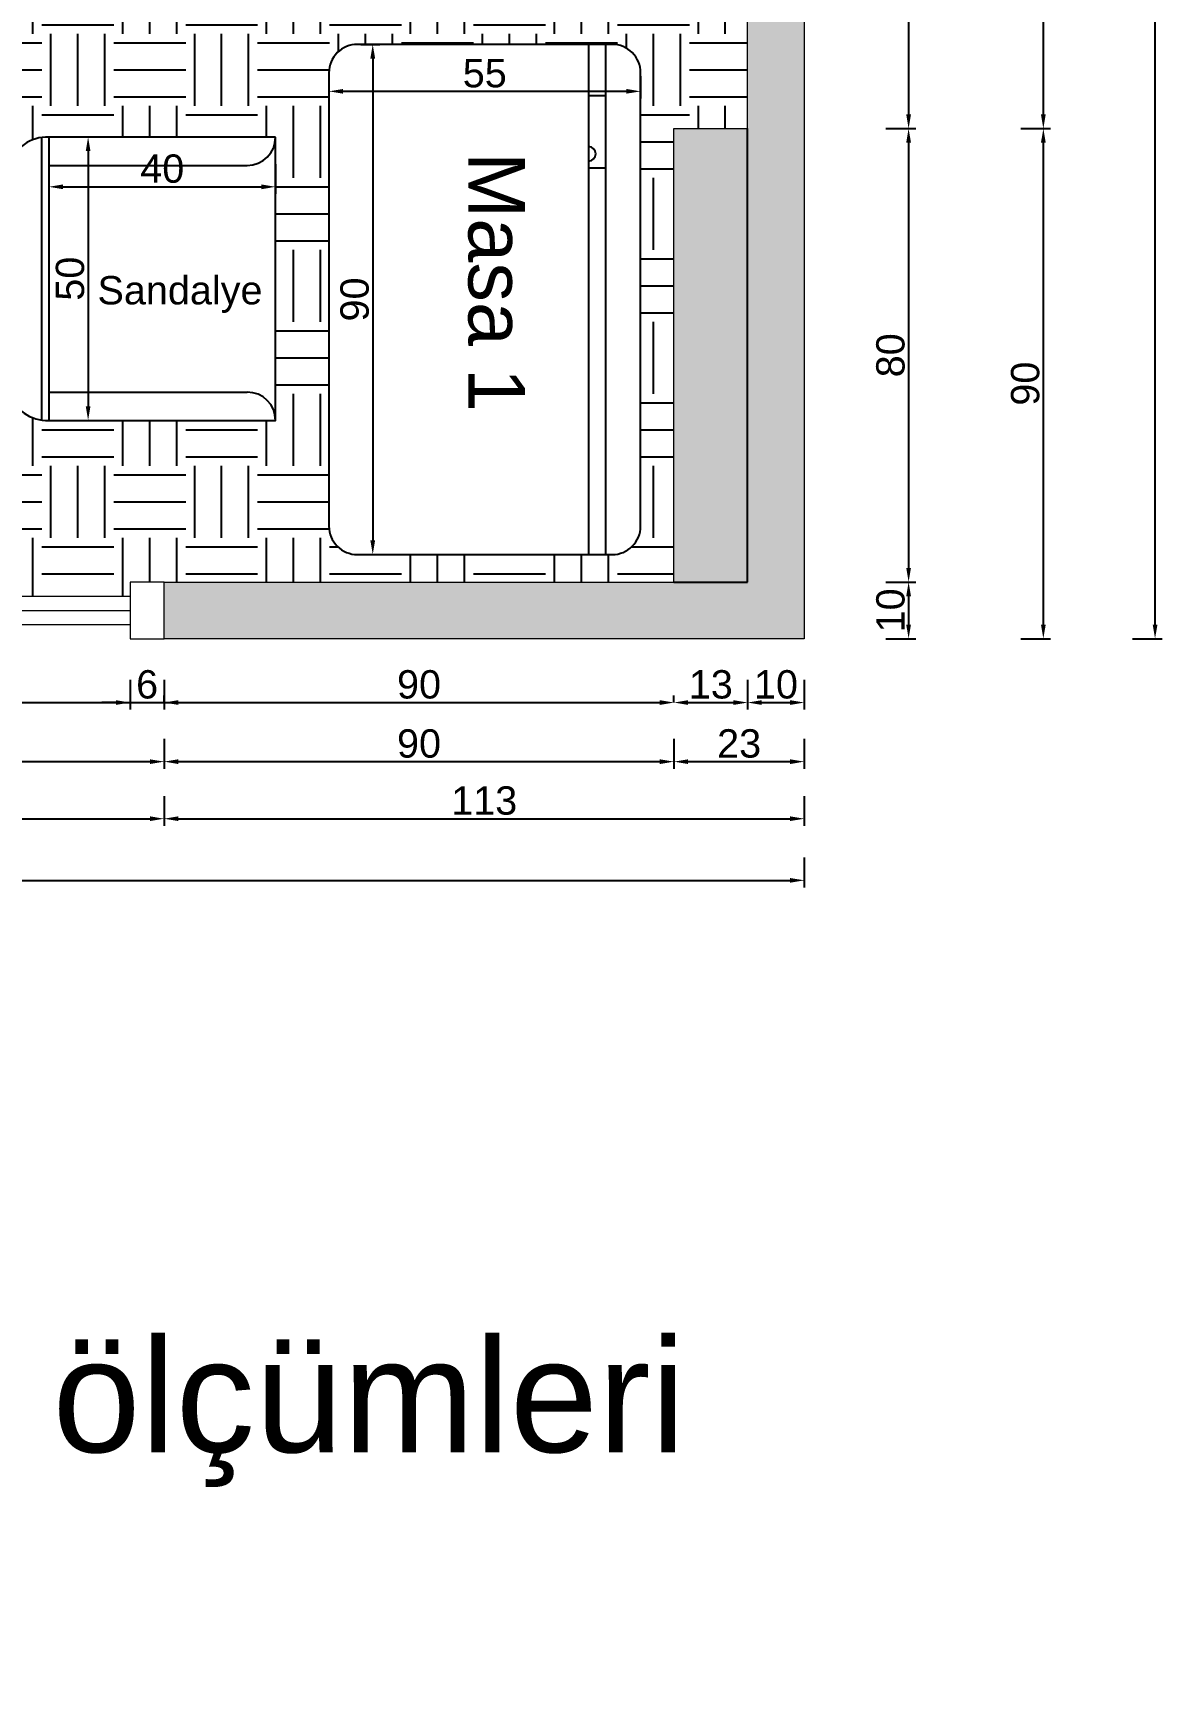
# Model space of a CAD drawing. Header units: centimetres. Extents: x 1662 to 2826, y 766 to 2039.
# Drawn here: x 2449.5 to 2648.9, y 766.4 to 1056.3 of the extents above; entities that cross this region are included whole.
import ezdxf

# ---------------------------------------------------------------- set-up
doc = ezdxf.new("R2010")
doc.units = ezdxf.units.CM
for name, color, linetype, lineweight in [('duvarlar', 7, 'Continuous', 15), ('pencere', 200, 'Continuous', 9), ('yazılar', 7, 'Continuous', 5), ('ölçü', 20, 'Continuous', 5)]:
    doc.layers.add(name, color=color, linetype=linetype, lineweight=lineweight)
for name, color, linetype in [('hatch', 251, 'Continuous'), ('kolon-hatch', 251, 'Continuous'), ('tefriş', 7, 'Continuous')]:
    doc.layers.add(name, color=color, linetype=linetype)
doc.styles.get("Standard").update_dxf_attribs({"font": 'arial.ttf'})
doc.dimstyles.new('ISO-25', dxfattribs={"dimtxt": 5, "dimasz": 2.5, "dimexe": 1.25, "dimexo": 0.625, "dimtad": 1, "dimtxsty": 'Standard', "dimcen": 2.5, "dimadec": 0, "dimazin": 0, "dimtfac": 1, "dimtmove": 0, "dimatfit": 3, "dimfxl": 4, "dimfxlon": 1, "dimarcsym": 0})

# ---------------------------------------------------------------- blocks, each defined once
blk = doc.blocks.new('pencere')
at = {"layer": 'pencere'}
for p, q in [((0, -2.5), (125, -2.5)), ((0, -5), (125, -5)), ((0, -7.5), (125, -7.5))]:
    blk.add_line(p, q, dxfattribs=at)
for points in [[(-6, 0), (-6, -10), (0, -10), (0, 0), (-6, 0)], [(131, 0), (125, 0), (125, -10), (131, -10), (131, 0)]]:
    blk.add_lwpolyline(points, dxfattribs=at)
blk = doc.blocks.new('masa1')
at = {"layer": 'tefriş'}
for p, q in [((18.32, 45), (18.32, -45)), ((21.31, 45), (21.31, -45)), ((18.32, 36), (21.31, 36)), ((21.31, 36), (21.31, 23.14)), ((21.31, 23.14), (18.32, 23.14))]:
    blk.add_line(p, q, dxfattribs=at)
blk.add_lwpolyline([(-27.5, 40), (-27.5, -40, 0.414214), (-22.5, -45), (22.5, -45, 0.414214), (27.5, -40), (27.5, 40, 0.414214), (22.5, 45), (-22.5, 45, 0.414214)], format="xyb", close=True, dxfattribs=at)
blk.add_arc((18.32, 25.69), 1.27, 270, 90, dxfattribs=at)
blk = doc.blocks.new('sandalye')
at = {"layer": 'tefriş'}
for p, q in [((-1.29, 24.93), (-1.29, -24.93)), ((40, 25), (0, 25)), ((0, 25), (0, -25)), ((40, 25), (40, 25)), ((-7.1, 20), (-7.1, -20)), ((0, 20), (35, 20)), ((0, -20), (35, -20)), ((40, -25), (40, -25))]:
    blk.add_line(p, q, dxfattribs=at)
blk.add_lwpolyline([(0, -25), (40, -25), (40, 25)], dxfattribs=at)
for centre, radius, start, end in [((-0.27, 17.83), 7.17, 87.8767, 162.4221), ((35, 25), 5, 270, 0), ((-0.27, -17.83), 7.17, 197.5779, 272.1233), ((35, -25), 5, 0, 90)]:
    blk.add_arc(centre, radius, start, end, dxfattribs=at)
blk = doc.blocks.new('*D133')
at = {"layer": 'Defpoints', "color": 0, "transparency": 16777216}
for p in [(2506.8, 1054.25), (2506.8, 964.25), (2509.53, 964.25)]:
    blk.add_point(p, dxfattribs=at)
at = {"layer": 'ölçü', "color": 0, "lineweight": -2, "transparency": 16777216}
for p, q in [((2507.43, 1054.25), (2510.78, 1054.25)), ((2509.53, 1051.75), (2509.53, 966.75)), ((2507.43, 964.25), (2510.78, 964.25))]:
    blk.add_line(p, q, dxfattribs=at)
at = {"layer": 'ölçü', "color": 0, "transparency": 16777216}
for points in [[(2509.11, 1051.75), (2509.95, 1051.75), (2509.53, 1054.25)], [(2509.11, 966.75), (2509.95, 966.75), (2509.53, 964.25)]]:
    blk.add_solid(points, dxfattribs=at)
at = {"layer": 'ölçü', "color": 0, "transparency": 16777216, "insert": (2506.35, 1009.25), "char_height": 5, "attachment_point": 5, "rotation": 90}
blk.add_mtext('90', dxfattribs=at)
blk = doc.blocks.new('*D134')
at = {"layer": 'Defpoints', "color": 0, "transparency": 16777216}
for p in [(2501.8, 1049.25), (2556.8, 1049.25), (2501.8, 1045.96)]:
    blk.add_point(p, dxfattribs=at)
at = {"layer": 'ölçü', "color": 0, "lineweight": -2, "transparency": 16777216}
for p, q in [((2501.8, 1048.62), (2501.8, 1044.71)), ((2556.8, 1048.62), (2556.8, 1044.71)), ((2554.3, 1045.96), (2504.3, 1045.96))]:
    blk.add_line(p, q, dxfattribs=at)
at = {"layer": 'ölçü', "color": 0, "transparency": 16777216}
for points in [[(2504.3, 1046.38), (2504.3, 1045.55), (2501.8, 1045.96)], [(2554.3, 1046.38), (2554.3, 1045.55), (2556.8, 1045.96)]]:
    blk.add_solid(points, dxfattribs=at)
at = {"layer": 'ölçü', "color": 0, "transparency": 16777216, "insert": (2529.3, 1049.13), "char_height": 5, "attachment_point": 5}
blk.add_mtext('55', dxfattribs=at)
blk = doc.blocks.new('*D135')
at = {"layer": 'Defpoints', "color": 0, "transparency": 16777216}
for p in [(2456.13, 1037.91), (2456.13, 987.91), (2459.29, 987.91)]:
    blk.add_point(p, dxfattribs=at)
at = {"layer": 'ölçü', "color": 0, "lineweight": -2, "transparency": 16777216}
for p, q in [((2456.75, 1037.91), (2460.54, 1037.91)), ((2459.29, 1035.41), (2459.29, 990.41)), ((2456.75, 987.91), (2460.54, 987.91))]:
    blk.add_line(p, q, dxfattribs=at)
at = {"layer": 'ölçü', "color": 0, "transparency": 16777216}
for points in [[(2458.88, 1035.41), (2459.71, 1035.41), (2459.29, 1037.91)], [(2458.88, 990.41), (2459.71, 990.41), (2459.29, 987.91)]]:
    blk.add_solid(points, dxfattribs=at)
at = {"layer": 'ölçü', "color": 0, "transparency": 16777216, "insert": (2456.12, 1012.91), "char_height": 5, "attachment_point": 5, "rotation": 90}
blk.add_mtext('50', dxfattribs=at)
blk = doc.blocks.new('*D136')
at = {"layer": 'Defpoints', "color": 0, "transparency": 16777216}
for p in [(2452.38, 1037.91), (2492.38, 1037.91), (2492.38, 1029.12)]:
    blk.add_point(p, dxfattribs=at)
at = {"layer": 'ölçü', "color": 0, "lineweight": -2, "transparency": 16777216}
for p, q in [((2452.38, 1033.12), (2452.38, 1027.87)), ((2492.38, 1033.12), (2492.38, 1027.87)), ((2454.88, 1029.12), (2489.88, 1029.12))]:
    blk.add_line(p, q, dxfattribs=at)
at = {"layer": 'ölçü', "color": 0, "transparency": 16777216}
for points in [[(2454.88, 1029.54), (2454.88, 1028.7), (2452.38, 1029.12)], [(2489.88, 1029.54), (2489.88, 1028.7), (2492.38, 1029.12)]]:
    blk.add_solid(points, dxfattribs=at)
at = {"layer": 'ölçü', "color": 0, "transparency": 16777216, "insert": (2472.38, 1032.3), "char_height": 5, "attachment_point": 5}
blk.add_mtext('40', dxfattribs=at)
blk = doc.blocks.new('*D162')
at = {"layer": 'Defpoints', "color": 0, "transparency": 16777216}
for p in [(2341.7, 949.4), (2466.7, 949.4), (2466.7, 938.14)]:
    blk.add_point(p, dxfattribs=at)
at = {"layer": 'ölçü', "color": 0, "lineweight": -2, "transparency": 16777216}
for p, q in [((2341.7, 942.14), (2341.7, 936.89)), ((2466.7, 942.14), (2466.7, 936.89)), ((2344.2, 938.14), (2464.2, 938.14))]:
    blk.add_line(p, q, dxfattribs=at)
at = {"layer": 'ölçü', "color": 0, "transparency": 16777216}
for points in [[(2344.2, 938.56), (2344.2, 937.73), (2341.7, 938.14)], [(2464.2, 938.56), (2464.2, 937.73), (2466.7, 938.14)]]:
    blk.add_solid(points, dxfattribs=at)
at = {"layer": 'ölçü', "color": 0, "transparency": 16777216, "insert": (2404.2, 941.32), "char_height": 5, "attachment_point": 5}
blk.add_mtext('125', dxfattribs=at)
blk = doc.blocks.new('*D163')
at = {"layer": 'Defpoints', "color": 0, "transparency": 16777216}
for p in [(2466.7, 949.4), (2472.7, 949.4), (2472.7, 938.14)]:
    blk.add_point(p, dxfattribs=at)
at = {"layer": 'ölçü', "color": 0, "lineweight": -2, "transparency": 16777216}
for p, q in [((2466.7, 942.14), (2466.7, 936.89)), ((2472.7, 942.14), (2472.7, 936.89)), ((2464.2, 938.14), (2461.7, 938.14)), ((2466.7, 938.14), (2472.7, 938.14)), ((2475.2, 938.14), (2477.7, 938.14))]:
    blk.add_line(p, q, dxfattribs=at)
at = {"layer": 'ölçü', "color": 0, "transparency": 16777216}
for points in [[(2464.2, 938.56), (2464.2, 937.73), (2466.7, 938.14)], [(2475.2, 938.56), (2475.2, 937.73), (2472.7, 938.14)]]:
    blk.add_solid(points, dxfattribs=at)
at = {"layer": 'ölçü', "color": 0, "transparency": 16777216, "insert": (2469.7, 941.32), "char_height": 5, "attachment_point": 5}
blk.add_mtext('6', dxfattribs=at)
blk = doc.blocks.new('*D167')
at = {"layer": 'Defpoints', "color": 0, "transparency": 16777216}
for p in [(2472.7, 938.14), (2562.7, 938.14), (2562.7, 938.14)]:
    blk.add_point(p, dxfattribs=at)
at = {"layer": 'ölçü', "color": 0, "lineweight": -2, "transparency": 16777216}
for p, q in [((2472.7, 938.14), (2472.7, 939.39)), ((2562.7, 938.14), (2562.7, 939.39)), ((2475.2, 938.14), (2560.2, 938.14))]:
    blk.add_line(p, q, dxfattribs=at)
at = {"layer": 'ölçü', "color": 0, "transparency": 16777216}
for points in [[(2475.2, 938.56), (2475.2, 937.73), (2472.7, 938.14)], [(2560.2, 938.56), (2560.2, 937.73), (2562.7, 938.14)]]:
    blk.add_solid(points, dxfattribs=at)
at = {"layer": 'ölçü', "color": 0, "transparency": 16777216, "insert": (2517.7, 941.32), "char_height": 5, "attachment_point": 5}
blk.add_mtext('90', dxfattribs=at)
blk = doc.blocks.new('*D170')
at = {"layer": 'Defpoints', "color": 0, "transparency": 16777216}
for p in [(2335.7, 949.4), (2472.7, 949.4), (2472.7, 927.72)]:
    blk.add_point(p, dxfattribs=at)
at = {"layer": 'ölçü', "color": 0, "lineweight": -2, "transparency": 16777216}
for p, q in [((2335.7, 931.72), (2335.7, 926.47)), ((2472.7, 931.72), (2472.7, 926.47)), ((2338.2, 927.72), (2470.2, 927.72))]:
    blk.add_line(p, q, dxfattribs=at)
at = {"layer": 'ölçü', "color": 0, "transparency": 16777216}
for points in [[(2338.2, 928.13), (2338.2, 927.3), (2335.7, 927.72)], [(2470.2, 928.13), (2470.2, 927.3), (2472.7, 927.72)]]:
    blk.add_solid(points, dxfattribs=at)
at = {"layer": 'ölçü', "color": 0, "transparency": 16777216, "insert": (2404.2, 930.9), "char_height": 5, "attachment_point": 5}
blk.add_mtext('137', dxfattribs=at)
blk = doc.blocks.new('*D171')
at = {"layer": 'Defpoints', "color": 0, "transparency": 16777216}
for p in [(2472.7, 949.4), (2562.7, 949.4), (2562.7, 927.72)]:
    blk.add_point(p, dxfattribs=at)
at = {"layer": 'ölçü', "color": 0, "lineweight": -2, "transparency": 16777216}
for p, q in [((2472.7, 931.72), (2472.7, 926.47)), ((2562.7, 931.72), (2562.7, 926.47)), ((2475.2, 927.72), (2560.2, 927.72))]:
    blk.add_line(p, q, dxfattribs=at)
at = {"layer": 'ölçü', "color": 0, "transparency": 16777216}
for points in [[(2475.2, 928.13), (2475.2, 927.3), (2472.7, 927.72)], [(2560.2, 928.13), (2560.2, 927.3), (2562.7, 927.72)]]:
    blk.add_solid(points, dxfattribs=at)
at = {"layer": 'ölçü', "color": 0, "transparency": 16777216, "insert": (2517.7, 930.89), "char_height": 5, "attachment_point": 5}
blk.add_mtext('90', dxfattribs=at)
blk = doc.blocks.new('*D172')
at = {"layer": 'Defpoints', "color": 0, "transparency": 16777216}
for p in [(2562.7, 949.4), (2585.7, 949.4), (2585.7, 927.72)]:
    blk.add_point(p, dxfattribs=at)
at = {"layer": 'ölçü', "color": 0, "lineweight": -2, "transparency": 16777216}
for p, q in [((2562.7, 931.72), (2562.7, 926.47)), ((2585.7, 931.72), (2585.7, 926.47)), ((2565.2, 927.72), (2583.2, 927.72))]:
    blk.add_line(p, q, dxfattribs=at)
at = {"layer": 'ölçü', "color": 0, "transparency": 16777216}
for points in [[(2565.2, 928.13), (2565.2, 927.3), (2562.7, 927.72)], [(2583.2, 928.13), (2583.2, 927.3), (2585.7, 927.72)]]:
    blk.add_solid(points, dxfattribs=at)
at = {"layer": 'ölçü', "color": 0, "transparency": 16777216, "insert": (2574.2, 930.9), "char_height": 5, "attachment_point": 5}
blk.add_mtext('23', dxfattribs=at)
blk = doc.blocks.new('*D174')
at = {"layer": 'Defpoints', "color": 0, "transparency": 16777216}
for p in [(2335.7, 949.4), (2472.7, 949.4), (2472.7, 917.65)]:
    blk.add_point(p, dxfattribs=at)
at = {"layer": 'ölçü', "color": 0, "lineweight": -2, "transparency": 16777216}
for p, q in [((2335.7, 921.65), (2335.7, 916.4)), ((2472.7, 921.65), (2472.7, 916.4)), ((2338.2, 917.65), (2470.2, 917.65))]:
    blk.add_line(p, q, dxfattribs=at)
at = {"layer": 'ölçü', "color": 0, "transparency": 16777216}
for points in [[(2338.2, 918.07), (2338.2, 917.24), (2335.7, 917.65)], [(2470.2, 918.07), (2470.2, 917.24), (2472.7, 917.65)]]:
    blk.add_solid(points, dxfattribs=at)
at = {"layer": 'ölçü', "color": 0, "transparency": 16777216, "insert": (2404.2, 920.83), "char_height": 5, "attachment_point": 5}
blk.add_mtext('137', dxfattribs=at)
blk = doc.blocks.new('*D175')
at = {"layer": 'Defpoints', "color": 0, "transparency": 16777216}
for p in [(2472.7, 949.4), (2585.7, 949.4), (2585.7, 917.65)]:
    blk.add_point(p, dxfattribs=at)
at = {"layer": 'ölçü', "color": 0, "lineweight": -2, "transparency": 16777216}
for p, q in [((2472.7, 921.65), (2472.7, 916.4)), ((2585.7, 921.65), (2585.7, 916.4)), ((2475.2, 917.65), (2583.2, 917.65))]:
    blk.add_line(p, q, dxfattribs=at)
at = {"layer": 'ölçü', "color": 0, "transparency": 16777216}
for points in [[(2475.2, 918.07), (2475.2, 917.24), (2472.7, 917.65)], [(2583.2, 918.07), (2583.2, 917.24), (2585.7, 917.65)]]:
    blk.add_solid(points, dxfattribs=at)
at = {"layer": 'ölçü', "color": 0, "transparency": 16777216, "insert": (2529.2, 920.83), "char_height": 5, "attachment_point": 5}
blk.add_mtext('113', dxfattribs=at)
blk = doc.blocks.new('*D176')
at = {"layer": 'Defpoints', "color": 0, "transparency": 16777216}
for p in [(2231.7, 949.4), (2585.7, 949.4), (2585.7, 906.78)]:
    blk.add_point(p, dxfattribs=at)
at = {"layer": 'ölçü', "color": 0, "lineweight": -2, "transparency": 16777216}
for p, q in [((2231.7, 910.78), (2231.7, 905.53)), ((2585.7, 910.78), (2585.7, 905.53)), ((2234.2, 906.78), (2583.2, 906.78))]:
    blk.add_line(p, q, dxfattribs=at)
at = {"layer": 'ölçü', "color": 0, "transparency": 16777216}
for points in [[(2234.2, 907.19), (2234.2, 906.36), (2231.7, 906.78)], [(2583.2, 907.19), (2583.2, 906.36), (2585.7, 906.78)]]:
    blk.add_solid(points, dxfattribs=at)
at = {"layer": 'ölçü', "color": 0, "transparency": 16777216, "insert": (2408.7, 909.96), "char_height": 5, "attachment_point": 5}
blk.add_mtext('354', dxfattribs=at)
blk = doc.blocks.new('*D189')
at = {"layer": 'Defpoints', "color": 0, "transparency": 16777216}
for p in [(2569.2, 1291.4), (2569.2, 1039.4), (2604.11, 1039.4)]:
    blk.add_point(p, dxfattribs=at)
at = {"layer": 'ölçü', "color": 0, "lineweight": -2, "transparency": 16777216}
for p, q in [((2600.11, 1291.4), (2605.36, 1291.4)), ((2604.11, 1288.9), (2604.11, 1041.9)), ((2600.11, 1039.4), (2605.36, 1039.4))]:
    blk.add_line(p, q, dxfattribs=at)
at = {"layer": 'ölçü', "color": 0, "transparency": 16777216}
for points in [[(2603.69, 1288.9), (2604.53, 1288.9), (2604.11, 1291.4)], [(2603.69, 1041.9), (2604.53, 1041.9), (2604.11, 1039.4)]]:
    blk.add_solid(points, dxfattribs=at)
at = {"layer": 'ölçü', "color": 0, "transparency": 16777216, "insert": (2600.93, 1165.4), "char_height": 5, "attachment_point": 5, "rotation": 90}
blk.add_mtext('252', dxfattribs=at)
blk = doc.blocks.new('*D190')
at = {"layer": 'Defpoints', "color": 0, "transparency": 16777216}
for p in [(2569.2, 1039.4), (2569.2, 959.4), (2604.11, 959.4)]:
    blk.add_point(p, dxfattribs=at)
at = {"layer": 'ölçü', "color": 0, "lineweight": -2, "transparency": 16777216}
for p, q in [((2600.11, 1039.4), (2605.36, 1039.4)), ((2604.11, 1036.9), (2604.11, 961.9)), ((2600.11, 959.4), (2605.36, 959.4))]:
    blk.add_line(p, q, dxfattribs=at)
at = {"layer": 'ölçü', "color": 0, "transparency": 16777216}
for points in [[(2603.69, 1036.9), (2604.53, 1036.9), (2604.11, 1039.4)], [(2603.69, 961.9), (2604.53, 961.9), (2604.11, 959.4)]]:
    blk.add_solid(points, dxfattribs=at)
at = {"layer": 'ölçü', "color": 0, "transparency": 16777216, "insert": (2600.93, 999.4), "char_height": 5, "attachment_point": 5, "rotation": 90}
blk.add_mtext('80', dxfattribs=at)
blk = doc.blocks.new('*D191')
at = {"layer": 'Defpoints', "color": 0, "transparency": 16777216}
for p in [(2569.2, 959.4), (2574.2, 949.4), (2604.11, 949.4)]:
    blk.add_point(p, dxfattribs=at)
at = {"layer": 'ölçü', "color": 0, "lineweight": -2, "transparency": 16777216}
for p, q in [((2600.11, 959.4), (2605.36, 959.4)), ((2604.11, 956.9), (2604.11, 951.9)), ((2600.11, 949.4), (2605.36, 949.4))]:
    blk.add_line(p, q, dxfattribs=at)
at = {"layer": 'ölçü', "color": 0, "transparency": 16777216}
for points in [[(2603.69, 956.9), (2604.53, 956.9), (2604.11, 959.4)], [(2603.69, 951.9), (2604.53, 951.9), (2604.11, 949.4)]]:
    blk.add_solid(points, dxfattribs=at)
at = {"layer": 'ölçü', "color": 0, "transparency": 16777216, "insert": (2600.93, 954.4), "char_height": 5, "attachment_point": 5, "rotation": 90}
blk.add_mtext('10', dxfattribs=at)
blk = doc.blocks.new('*D208')
at = {"layer": 'Defpoints', "color": 0, "transparency": 16777216}
for p in [(2231.7, 949.4), (2562.7, 938.14), (2562.7, 938.14)]:
    blk.add_point(p, dxfattribs=at)
at = {"layer": 'ölçü', "color": 0, "lineweight": -2, "transparency": 16777216}
for p, q in [((2231.7, 942.14), (2231.7, 936.89)), ((2562.7, 938.14), (2562.7, 939.39)), ((2234.2, 938.14), (2560.2, 938.14))]:
    blk.add_line(p, q, dxfattribs=at)
at = {"layer": 'ölçü', "color": 0, "transparency": 16777216}
for points in [[(2234.2, 938.56), (2234.2, 937.73), (2231.7, 938.14)], [(2560.2, 938.56), (2560.2, 937.73), (2562.7, 938.14)]]:
    blk.add_solid(points, dxfattribs=at)
at = {"layer": 'ölçü', "color": 0, "transparency": 16777216, "insert": (2397.2, 941.32), "char_height": 5, "attachment_point": 5}
blk.add_mtext('331', dxfattribs=at)
blk = doc.blocks.new('*D209')
at = {"layer": 'Defpoints', "color": 0, "transparency": 16777216}
for p in [(2575.7, 959.4), (2562.7, 938.14), (2575.7, 938.14)]:
    blk.add_point(p, dxfattribs=at)
at = {"layer": 'ölçü', "color": 0, "lineweight": -2, "transparency": 16777216}
for p, q in [((2575.7, 942.14), (2575.7, 936.89)), ((2562.7, 938.14), (2562.7, 939.39)), ((2565.2, 938.14), (2573.2, 938.14))]:
    blk.add_line(p, q, dxfattribs=at)
at = {"layer": 'ölçü', "color": 0, "transparency": 16777216}
for points in [[(2565.2, 938.56), (2565.2, 937.73), (2562.7, 938.14)], [(2573.2, 938.56), (2573.2, 937.73), (2575.7, 938.14)]]:
    blk.add_solid(points, dxfattribs=at)
at = {"layer": 'ölçü', "color": 0, "transparency": 16777216, "insert": (2569.2, 941.32), "char_height": 5, "attachment_point": 5}
blk.add_mtext('13', dxfattribs=at)
blk = doc.blocks.new('*D210')
at = {"layer": 'Defpoints', "color": 0, "transparency": 16777216}
for p in [(2575.7, 959.4), (2585.7, 949.4), (2585.7, 938.14)]:
    blk.add_point(p, dxfattribs=at)
at = {"layer": 'ölçü', "color": 0, "lineweight": -2, "transparency": 16777216}
for p, q in [((2575.7, 942.14), (2575.7, 936.89)), ((2585.7, 942.14), (2585.7, 936.89)), ((2578.2, 938.14), (2583.2, 938.14))]:
    blk.add_line(p, q, dxfattribs=at)
at = {"layer": 'ölçü', "color": 0, "transparency": 16777216}
for points in [[(2578.2, 938.56), (2578.2, 937.73), (2575.7, 938.14)], [(2583.2, 938.56), (2583.2, 937.73), (2585.7, 938.14)]]:
    blk.add_solid(points, dxfattribs=at)
at = {"layer": 'ölçü', "color": 0, "transparency": 16777216, "insert": (2580.7, 941.32), "char_height": 5, "attachment_point": 5}
blk.add_mtext('10', dxfattribs=at)
blk = doc.blocks.new('*D211')
at = {"layer": 'Defpoints', "color": 0, "transparency": 16777216}
for p in [(2546.5, 1039.4), (2627.89, 1039.4), (2604.24, 949.4)]:
    blk.add_point(p, dxfattribs=at)
at = {"layer": 'ölçü', "color": 0, "lineweight": -2, "transparency": 16777216}
for p, q in [((2623.89, 1039.4), (2629.14, 1039.4)), ((2627.89, 951.9), (2627.89, 1036.9)), ((2623.89, 949.4), (2629.14, 949.4))]:
    blk.add_line(p, q, dxfattribs=at)
at = {"layer": 'ölçü', "color": 0, "transparency": 16777216}
for points in [[(2627.47, 1036.9), (2628.31, 1036.9), (2627.89, 1039.4)], [(2627.47, 951.9), (2628.31, 951.9), (2627.89, 949.4)]]:
    blk.add_solid(points, dxfattribs=at)
at = {"layer": 'ölçü', "color": 0, "transparency": 16777216, "insert": (2624.71, 994.4), "char_height": 5, "attachment_point": 5, "rotation": 90}
blk.add_mtext('90', dxfattribs=at)
blk = doc.blocks.new('*D212')
at = {"layer": 'Defpoints', "color": 0, "transparency": 16777216}
for p in [(2546.5, 1291.4), (2627.89, 1291.4), (2546.5, 1039.4)]:
    blk.add_point(p, dxfattribs=at)
at = {"layer": 'ölçü', "color": 0, "lineweight": -2, "transparency": 16777216}
for p, q in [((2623.89, 1291.4), (2629.14, 1291.4)), ((2627.89, 1041.9), (2627.89, 1288.9)), ((2623.89, 1039.4), (2629.14, 1039.4))]:
    blk.add_line(p, q, dxfattribs=at)
at = {"layer": 'ölçü', "color": 0, "transparency": 16777216}
for points in [[(2627.47, 1288.9), (2628.31, 1288.9), (2627.89, 1291.4)], [(2627.47, 1041.9), (2628.31, 1041.9), (2627.89, 1039.4)]]:
    blk.add_solid(points, dxfattribs=at)
at = {"layer": 'ölçü', "color": 0, "transparency": 16777216, "insert": (2624.71, 1165.4), "char_height": 5, "attachment_point": 5, "rotation": 90}
blk.add_mtext('252', dxfattribs=at)
blk = doc.blocks.new('*D214')
at = {"layer": 'Defpoints', "color": 0, "transparency": 16777216}
for p in [(2529.56, 1356.4), (2647.61, 1356.4), (2641.17, 949.4)]:
    blk.add_point(p, dxfattribs=at)
at = {"layer": 'ölçü', "color": 0, "lineweight": -2, "transparency": 16777216}
for p, q in [((2643.61, 1356.4), (2648.86, 1356.4)), ((2647.61, 951.9), (2647.61, 1353.9)), ((2643.61, 949.4), (2648.86, 949.4))]:
    blk.add_line(p, q, dxfattribs=at)
at = {"layer": 'ölçü', "color": 0, "transparency": 16777216}
for points in [[(2647.19, 1353.9), (2648.03, 1353.9), (2647.61, 1356.4)], [(2647.19, 951.9), (2648.03, 951.9), (2647.61, 949.4)]]:
    blk.add_solid(points, dxfattribs=at)
at = {"layer": 'ölçü', "color": 0, "transparency": 16777216, "insert": (2644.43, 1152.9), "char_height": 5, "attachment_point": 5, "rotation": 90}
blk.add_mtext('407', dxfattribs=at)

msp = doc.modelspace()

# ---------------------------------------------------------------- hatches: boundary and pattern name
at = {"layer": 'hatch'}
h = msp.add_hatch(dxfattribs=at)
h.set_pattern_fill('AR-BRELM', color=9, scale=0.03, angle=64)
h.paths.add_polyline_path([(2585.698, 1356.401), (2552.698, 1356.401), (2552.698, 1346.401), (2562.698, 1346.401), (2575.698, 1346.401), (2575.698, 1291.401), (2575.698, 1039.401), (2575.698, 959.401), (2562.698, 959.401), (2472.698, 959.401), (2472.698, 949.401), (2562.698, 949.401), (2585.698, 949.401)])
at = {"layer": 'hatch', "true_color": 0x991b1e}
h = msp.add_hatch(dxfattribs=at)
h.set_pattern_fill('EARTH', color=244, scale=2)
h.set_pattern_definition([(0, (3e-12, -682.242), (12.7, 12.7), [12.7, -12.7]), (0, (3e-12, -677.48), (12.7, 12.7), [12.7, -12.7]), (0, (3e-12, -672.717), (12.7, 12.7), [12.7, -12.7]), (90, (1.588, -671.13), (-12.7, 12.7), [12.7, -12.7]), (90, (6.35, -671.13), (-12.7, 12.7), [12.7, -12.7]), (90, (11.113, -671.13), (-12.7, 12.7), [12.7, -12.7])])
h.paths.add_polyline_path([(2575.698, 1291.401), (2562.698, 1291.401), (2562.698, 1346.401), (2552.698, 1346.401), (2544.698, 1346.401), (2544.698, 1256.401), (2540.698, 1256.401), (2540.698, 1256.49, -0.4012509), (2454.698, 1346.401), (2446.698, 1346.401), (2286.698, 1346.401), (2286.698, 1331.401), (2241.698, 1331.401), (2241.698, 1034.401), (2248.698, 1034.401), (2248.698, 959.401), (2335.698, 959.401), (2341.698, 959.401), (2341.698, 956.901), (2466.698, 956.901), (2466.698, 959.401), (2472.698, 959.401), (2562.698, 959.401), (2562.698, 1039.401), (2575.698, 1039.401)])
h.paths.add_polyline_path([(2243.698, 1203.296), (2243.698, 1327.296), (2253.698, 1327.296), (2443.698, 1327.296), (2443.698, 1203.296)], flags=16)
h.paths.add_polyline_path([(2435.37, 1205.296), (2315.37, 1205.296), (2315.37, 1296.296), (2335.37, 1326.296), (2435.37, 1326.296)], flags=0)
h.paths.add_polyline_path([(2322.698, 1105.305, -0.4142136), (2369.698, 1058.305, -0.4142136), (2322.698, 1011.305, -0.4142136), (2369.698, 964.305), (2322.698, 964.305), (2321.698, 964.305), (2321.698, 963.305), (2261.698, 963.305), (2261.698, 1153.305), (2321.698, 1153.305), (2321.698, 1152.305), (2322.698, 1152.305), (2369.698, 1152.305, -0.4142136)], flags=16)
h.paths.add_polyline_path([(2322.698, 1109.055, -1), (2322.698, 1105.555), (2322.698, 1011.055, -1), (2322.698, 1007.555)], flags=0)
h.paths.add_polyline_path([(2521.776, 1137.249), (2571.776, 1137.249), (2571.776, 1064.249), (2521.776, 1064.249)], flags=16)
h.paths.add_polyline_path([(2536.698, 1196.401), (2570.698, 1196.401), (2570.698, 1143.401), (2536.698, 1143.401, -0.1202067)], flags=16)
h.paths.add_polyline_path([(2452.378, 1037.906), (2492.378, 1037.906), (2492.378, 987.906), (2452.378, 987.906, -0.3372436), (2445.277, 992.906), (2445.277, 1032.906, -0.3372436)], flags=16)
h.paths.add_polyline_path([(2506.803, 1054.249), (2551.803, 1054.249, -0.4142136), (2556.803, 1049.249), (2556.803, 969.249, -0.4142136), (2551.803, 964.249), (2506.803, 964.249, -0.4142136), (2501.803, 969.249), (2501.803, 1049.249, -0.4142136)], flags=16)
h.paths.add_polyline_path([(2547.623, 1045.248), (2550.618, 1045.248), (2550.618, 1032.39), (2547.623, 1032.39)], flags=0)
h.paths.add_polyline_path([(2287.698, 1205.296), (2255.698, 1205.296, -0.4142136), (2253.698, 1207.296), (2253.698, 1263.296, -0.4142136), (2255.698, 1265.296), (2287.698, 1265.296, -0.4142136), (2289.698, 1263.296), (2289.698, 1207.296, -0.4142136)], flags=0)
h.paths.add_polyline_path([(2274.698, 1157.296), (2242.698, 1157.296), (2242.698, 1199.296), (2274.698, 1199.296), (2274.698, 1180.296, -1), (2274.698, 1176.296)], flags=16)
h.paths.add_polyline_path([(2273.698, 1158.296), (2243.698, 1158.296), (2243.698, 1198.296), (2273.698, 1198.296)], flags=0)
h.paths.add_polyline_path([(2287.698, 1266.296), (2255.698, 1266.296, -0.4142136), (2253.698, 1268.296), (2253.698, 1324.296, -0.4142136), (2255.698, 1326.296), (2287.698, 1326.296, -0.4142136), (2289.698, 1324.296), (2289.698, 1268.296, -0.4142136)], flags=0)
h = msp.add_hatch(dxfattribs=at)
h.set_pattern_fill('EARTH', color=244, scale=2)
h.paths.add_polyline_path([(2369.698, 1152.305), (2322.698, 1152.305), (2322.698, 1109.055, -0.9333333), (2322.698, 1105.305, 0.4142136)])
h.paths.add_polyline_path([(2322.698, 1105.305), (2322.698, 1058.305), (2369.698, 1058.305, 0.4142136)])
h.paths.add_polyline_path([(2369.698, 1058.305), (2322.698, 1058.305), (2322.698, 1011.305, 0.4142136)])
h.paths.add_polyline_path([(2322.698, 1011.055, -1), (2322.698, 1007.555), (2322.698, 964.305), (2369.698, 964.305, 0.4126606)])
h.paths.add_polyline_path([(2540.698, 1346.401), (2454.698, 1346.401, 0.4012509), (2540.698, 1256.49)])
at = {"layer": 'kolon-hatch'}
h = msp.add_hatch(dxfattribs=at)
h.set_pattern_fill('AR-CONC', color=256, scale=0.03)
h.paths.add_polyline_path([(2248.698, 1034.401), (2241.698, 1034.401), (2241.698, 959.401), (2248.698, 959.401)])
h.paths.add_polyline_path([(2575.698, 1039.401), (2562.698, 1039.401), (2562.698, 959.401), (2575.698, 959.401)])
h.paths.add_polyline_path([(2575.698, 1346.401), (2562.698, 1346.401), (2562.698, 1291.401), (2575.698, 1291.401)])
h.paths.add_polyline_path([(2286.698, 1346.401), (2242.698, 1346.401), (2242.698, 1331.401), (2286.698, 1331.401)])

# ---------------------------------------------------------------- linework, layer by layer
at = {"layer": 'duvarlar'}
msp.add_lwpolyline([(2552.698, 1346.401), (2552.698, 1356.401), (2585.698, 1356.401), (2585.698, 949.401), (2562.698, 949.401), (2472.698, 949.401), (2472.698, 959.401), (2562.698, 959.401), (2562.698, 1039.401), (2575.698, 1039.401), (2575.698, 1291.401), (2562.698, 1291.401), (2562.698, 1346.401), (2552.698, 1346.401), (2562.698, 1346.401)], dxfattribs=at)
at = {"layer": 'kolon-hatch'}
for p, q in [((2575.698, 959.401), (2575.698, 1039.401)), ((2562.698, 959.401), (2575.698, 959.401))]:
    msp.add_line(p, q, dxfattribs=at)

# ---------------------------------------------------------------- block references
at = {"layer": 'pencere'}
msp.add_blockref('pencere', (2341.698, 959.401), dxfattribs=at)
at = {"layer": 'tefriş'}
for name, p in [('masa1', (2529.303, 1009.249)), ('sandalye', (2452.378, 1012.906))]:
    msp.add_blockref(name, p, dxfattribs=at)

# ---------------------------------------------------------------- texts
at = {"layer": 'yazılar', "insert": (2536.416, 1035.206), "char_height": 10, "attachment_point": 1, "rotation": 270}
msp.add_mtext_dynamic_manual_height_columns('Masa 1', width=47.50584, gutter_width=12.5, heights=[0], dxfattribs=at)
at = {"layer": 'yazılar', "attachment_point": 1}
for s, width, heights, insert, char_height in [('Sandalye', 47.50584, [0], (2460.947, 1013.378), 5), ('4.Aşama\\PTüm nesnelerin ölçümleri\\PHatch İşlemleri', 381.31584, [147.602], (2252.704, 859.24), 20)]:
    msp.add_mtext_dynamic_manual_height_columns(s, width=width, gutter_width=12.5, heights=heights, dxfattribs=dict(at, insert=insert, char_height=char_height))

# ---------------------------------------------------------------- dimensions: what is measured, and where the dimension line sits
at = {"layer": 'ölçü'}
for base, p1, p2, picture, middle in [((2647.611, 1356.401), (2641.171, 949.401), (2529.555, 1356.401), '*D214', (2644.433, 1152.901)), ((2509.53, 964.249), (2506.803, 1054.249), (2506.803, 964.249), '*D133', (2506.352, 1009.249)), ((2459.293, 987.906), (2456.128, 1037.906), (2456.128, 987.906), '*D135', (2456.115, 1012.906)), ((2627.892, 1039.401), (2604.245, 949.401), (2546.497, 1039.401), '*D211', (2624.714, 994.401))]:
    dim = msp.add_linear_dim(base=base, p1=p1, p2=p2, angle=90, dimstyle='ISO-25', dxfattribs=at)
    dim.commit()
    dim.dimension.update_dxf_attribs({"geometry": picture, "text_midpoint": middle})
for base, p1, p2, picture, middle in [((2627.892, 1291.401), (2546.497, 1039.401), (2546.497, 1291.401), '*D212', (2624.714, 1165.401)), ((2604.109, 1039.401), (2569.198, 1291.401), (2569.198, 1039.401), '*D189', (2600.931, 1165.401)), ((2604.109, 959.401), (2569.198, 1039.401), (2569.198, 959.401), '*D190', (2600.931, 999.401)), ((2604.109, 949.401), (2569.198, 959.401), (2574.198, 949.401), '*D191', (2600.931, 954.401))]:
    dim = msp.add_linear_dim(base=base, p1=p1, p2=p2, angle=90, dimstyle='ISO-25', override={"dimtmove": 1}, dxfattribs=at)
    dim.commit()
    dim.dimension.update_dxf_attribs({"geometry": picture, "text_midpoint": middle})
for base, p1, p2, picture, middle in [((2501.803, 1045.964), (2556.803, 1049.249), (2501.803, 1049.249), '*D134', (2529.303, 1049.132)), ((2492.378, 1029.119), (2452.378, 1037.906), (2492.378, 1037.906), '*D136', (2472.378, 1032.297)), ((2585.698, 906.778), (2231.698, 949.401), (2585.698, 949.401), '*D176', (2408.698, 909.958)), ((2562.698, 938.145), (2472.698, 938.145), (2562.698, 938.145), '*D167', (2517.698, 941.323))]:
    dim = msp.add_linear_dim(base=base, p1=p1, p2=p2, dimstyle='ISO-25', dxfattribs=at)
    dim.commit()
    dim.dimension.update_dxf_attribs({"geometry": picture, "text_midpoint": middle})
for base, p1, p2, picture, middle in [((2575.698, 938.145), (2562.698, 938.145), (2575.698, 959.401), '*D209', (2569.198, 941.324)), ((2585.698, 938.145), (2575.698, 959.401), (2585.698, 949.401), '*D210', (2580.698, 941.323)), ((2562.698, 938.145), (2231.698, 949.401), (2562.698, 938.145), '*D208', (2397.198, 941.324)), ((2472.698, 927.717), (2335.698, 949.401), (2472.698, 949.401), '*D170', (2404.198, 930.897)), ((2472.698, 917.655), (2335.698, 949.401), (2472.698, 949.401), '*D174', (2404.198, 920.834)), ((2466.698, 938.145), (2341.698, 949.401), (2466.698, 949.401), '*D162', (2404.198, 941.323)), ((2472.698, 938.145), (2466.698, 949.401), (2472.698, 949.401), '*D163', (2469.698, 941.323)), ((2562.698, 927.717), (2472.698, 949.401), (2562.698, 949.401), '*D171', (2517.698, 930.895)), ((2585.698, 917.655), (2472.698, 949.401), (2585.698, 949.401), '*D175', (2529.198, 920.834)), ((2585.698, 927.717), (2562.698, 949.401), (2585.698, 949.401), '*D172', (2574.198, 930.897))]:
    dim = msp.add_linear_dim(base=base, p1=p1, p2=p2, dimstyle='ISO-25', override={"dimtmove": 1}, dxfattribs=at)
    dim.commit()
    dim.dimension.update_dxf_attribs({"geometry": picture, "text_midpoint": middle})

doc.saveas('drawing.dxf')
